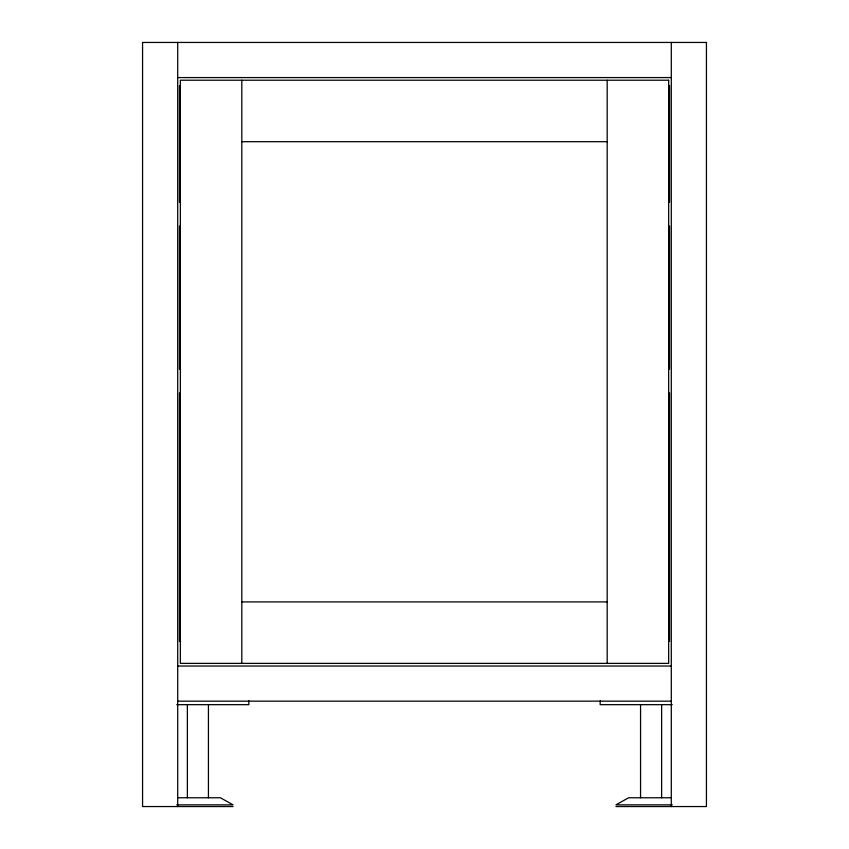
<?xml version="1.0" encoding="UTF-8"?>
<svg xmlns="http://www.w3.org/2000/svg" width="849" height="849" viewBox="0 0 849 849"><rect width="100%" height="100%" fill="white"/><g stroke="black" fill="none" stroke-linecap="round" stroke-linejoin="round"><path stroke-width="1.27" d="M177.706 77.577L671.294 77.577M241.816 141.698L607.184 141.698M241.816 601.909L607.184 601.909M177.706 666.03L671.294 666.03M177.706 701.157L671.294 701.157M176.751 704.67L248.842 704.67L248.842 700.796M672.249 704.67L600.158 704.67L600.158 700.796M178.439 797.763L220.379 797.763L233.04 804.852L176.698 804.852M670.561 797.763L628.621 797.763L615.96 804.852L672.302 804.852M233.04 806.55L142.568 806.55L142.568 42.45L706.432 42.45L706.432 806.55L615.96 806.55M671.294 42.45L671.294 806.55M669.543 85.484L669.543 202.295M669.543 226.014L669.543 369.166M669.543 392.885L669.543 641.43M661.636 704.67L661.636 797.763M640.56 704.67L640.56 797.763M607.184 80.22L607.184 663.387M241.816 80.22L241.816 663.387M208.44 704.67L208.44 797.763M187.364 704.67L187.364 797.763M179.457 85.484L179.457 202.295M179.457 226.014L179.457 369.166M179.457 392.885L179.457 641.43M177.706 42.45L177.706 806.55M668.662 80.22L180.338 80.22L180.338 663.387L668.662 663.387L668.662 80.22"/></g></svg>
